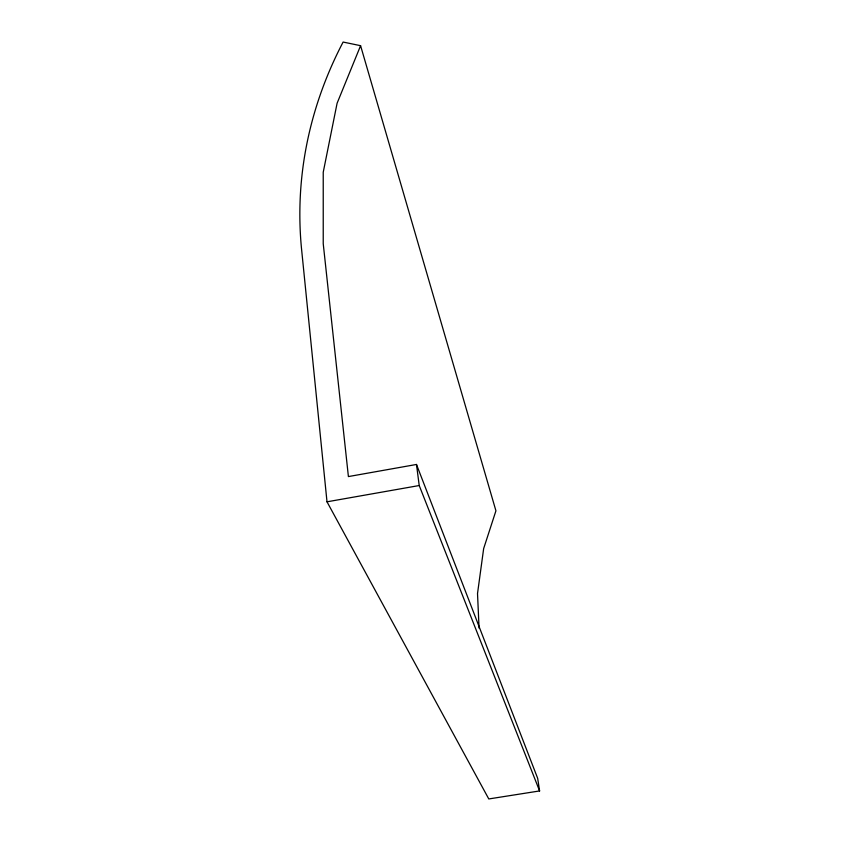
<?xml version="1.0" encoding="UTF-8"?>
<svg xmlns="http://www.w3.org/2000/svg" width="841" height="841" viewBox="0 0 841 841"><rect width="100%" height="100%" fill="white"/><g stroke="black" fill="none" stroke-linecap="round" stroke-linejoin="round"><path stroke-width="1.26" d="M360.589 45.687L337.094 103.254L323.228 172.247L323.228 243.701L348.405 476.574L416.484 464.463L537.672 778.324L539.596 790.939L488.789 798.95L327.002 501.814L301.404 247.538A542.35 439.496 -0.8 0 1 343.117 42.05L360.589 45.687L495.927 510.813L483.659 548.553L477.52 593.536L479.065 628.122M327.002 501.814L419.217 485.53L539.596 790.939M416.484 464.463L419.217 485.53"/></g></svg>
